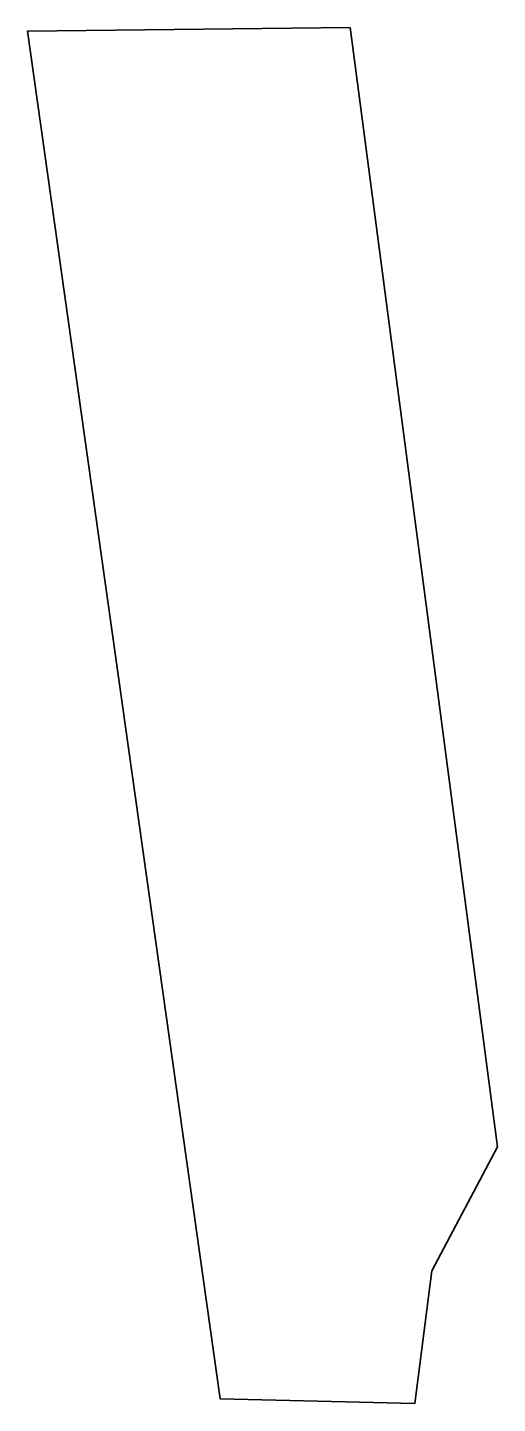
# Model space of a CAD drawing. Extents: x 0 to 903, y -2643 to 0.
import ezdxf

# ---------------------------------------------------------------- set-up
doc = ezdxf.new("R2010")
doc.units = 0
doc.linetypes.add('Solid', pattern=[0])

msp = doc.modelspace()

# ---------------------------------------------------------------- linework, layer by layer
at = {"color": 0, "linetype": 'Solid', "lineweight": 35}
msp.add_lwpolyline([(620, 0), (903, -2150), (777, -2388), (744, -2643), (370, -2634), (0, -7), (620, 0)], close=True, dxfattribs=at)

doc.saveas('drawing.dxf')
